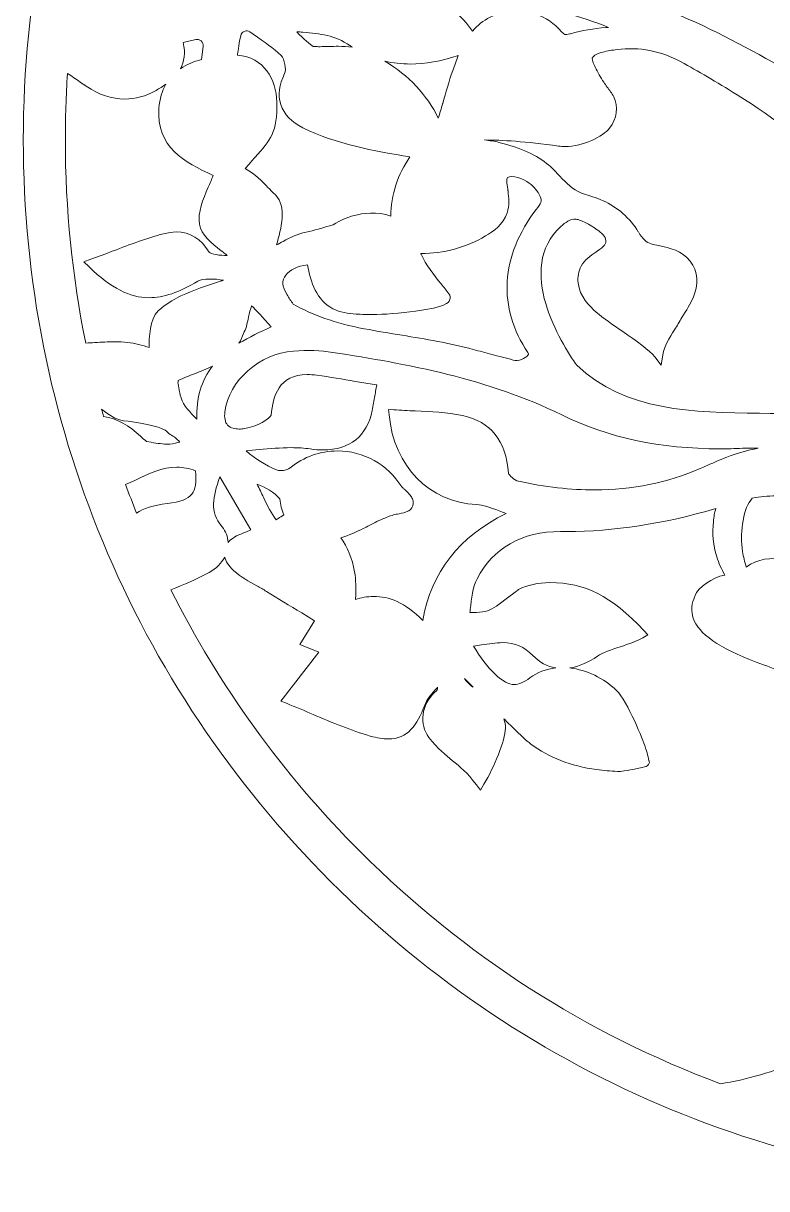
# Model space of a CAD drawing. Header units: millimetres. Extents: x -978 to 1415, y -113 to 605.
# Drawn here: x -198.1 to 44.8, y -80.8 to 300.2 of the extents above; entities that cross this region are included whole.
import ezdxf

# ---------------------------------------------------------------- set-up
doc = ezdxf.new("R2010")
doc.units = ezdxf.units.MM
doc.header["$MEASUREMENT"] = 0
doc.layers.add('Layer 1', color=7, linetype='Continuous')

msp = doc.modelspace()

# ---------------------------------------------------------------- linework, layer by layer
at = {"layer": 'Layer 1', "lineweight": 0}
for points, knots in [([(387.22, 504.58), (322.45, 569.34), (236.34, 605.01), (144.75, 605.01), (53.16, 605.01), (-32.95, 569.34), (-97.72, 504.58), (-162.48, 439.81), (-198.15, 353.7), (-198.15, 262.11), (-198.15, 170.52), (-162.48, 84.41), (-97.72, 19.64), (-32.95, -45.12), (53.16, -80.79), (144.75, -80.79), (236.34, -80.79), (322.45, -45.12), (387.22, 19.64), (451.98, 84.41), (487.65, 170.52), (487.65, 262.11), (487.65, 353.7), (451.98, 439.81), (387.22, 504.58)], [0, 0, 0, 0, 1, 1, 1, 2, 2, 2, 3, 3, 3, 4, 4, 4, 5, 5, 5, 6, 6, 6, 7, 7, 7, 8, 8, 8, 8]), ([(-5.06, 360.03), (-3.71, 356.79), (-1.8, 354.1), (0.63, 352.06), (1.37, 351.43), (2.13, 350.84), (2.87, 350.26), (4.59, 348.92), (6.22, 347.65), (7.56, 346.06), (9.55, 343.7), (11.03, 340.84), (11.96, 337.55), (12.15, 336.9), (12.69, 336.44), (13.34, 336.37), (14.53, 336.24), (15.25, 337.16), (17.09, 340.39), (18.19, 342.32), (19.49, 344.8), (20.54, 346.79), (21.04, 347.73), (21.48, 348.58), (21.85, 349.25), (22.06, 349.65), (22.28, 350.05), (22.5, 350.44), (24.14, 353.43), (25.85, 356.52), (25.84, 360.39), (25.83, 367.77), (20.39, 374.44), (12.88, 376.28), (11.88, 376.52), (11.16, 377.36), (11.08, 378.38), (10.96, 380.06), (10.88, 381.56), (10.83, 382.98), (10.8, 383.85), (10.9, 385.02), (11.54, 385.68), (11.94, 386.1), (12.57, 386.31), (13.4, 386.31), (14.1, 386.31), (14.91, 386.17), (15.8, 385.87), (24.9, 382.89), (29.87, 378.67), (32.43, 371.74), (36.26, 361.38), (40.26, 350.88), (44.12, 340.73), (48.91, 328.13), (53.87, 315.11), (58.55, 302.23), (60.61, 296.57), (62.15, 290.61), (63.77, 284.31), (64.31, 282.23), (64.86, 280.11), (65.44, 277.93), (63.81, 278.69), (62.39, 279.36), (61.01, 280.04), (55.47, 282.8), (49.89, 285.83), (44.5, 288.76), (32.52, 295.27), (20.13, 302.01), (7.1, 306.26), (3.62, 307.4), (0.43, 308.42), (-2.65, 309.37), (-2.97, 309.73), (-3.3, 310.11), (-3.62, 310.5), (-5.33, 312.57), (-6.9, 314.8), (-8.21, 316.7), (-8.71, 317.42), (-9.2, 318.14), (-9.69, 318.86), (-10.65, 320.28), (-11.65, 321.75), (-12.68, 323.18), (-13.35, 324.13), (-13.98, 324.98), (-14.62, 325.79), (-14.84, 326.08), (-14.82, 326.37), (-14.79, 326.52), (-14.76, 326.67), (-14.65, 326.95), (-14.33, 327.13), (-12.85, 327.95), (-11.62, 328.99), (-10.66, 330.24), (-9.43, 331.85), (-8.65, 333.77), (-8.41, 335.8), (-8.19, 337.71), (-8.39, 339.72), (-9.02, 341.78), (-9.59, 343.66), (-10.49, 345.48), (-11.69, 347.19), (-12.8, 348.77), (-14.21, 350.25), (-16, 351.72), (-18.39, 353.69), (-21.03, 355.29), (-23.58, 356.84), (-24.64, 357.49), (-25.74, 358.16), (-26.79, 358.84), (-28.69, 360.06), (-30.35, 361.29), (-31.84, 362.59), (-33.42, 363.95), (-34.97, 365.5), (-36.44, 367.18), (-36.52, 367.27), (-36.59, 367.35), (-36.67, 367.44), (-35.02, 369.63), (-33.61, 372.38), (-32.28, 375.96), (-32.28, 375.96), (-31.87, 377.05), (-31.87, 377.05), (-31.87, 377.05), (-32.83, 377.72), (-32.83, 377.72), (-39.76, 382.54), (-47.47, 384.99), (-55.75, 384.99), (-57.66, 384.99), (-59.62, 384.86), (-61.58, 384.6), (-64.49, 384.21), (-66.52, 383.2), (-67.77, 381.5), (-69.13, 379.65), (-69.5, 377.05), (-68.89, 373.55), (-68.66, 372.22), (-69.03, 370.86), (-69.89, 369.82), (-70.77, 368.75), (-72.06, 368.13), (-73.44, 368.1), (-74.58, 368.07), (-76.07, 368.05), (-77.56, 368.05), (-80.53, 368.05), (-82.95, 368.15), (-85.18, 368.38), (-87.32, 368.6), (-88.87, 369.44), (-89.35, 370.63), (-89.78, 371.72), (-89.3, 373.15), (-87.99, 374.66), (-84.91, 378.24), (-80.02, 381.33), (-74.93, 382.93), (-59.58, 387.74), (-46.33, 389.89), (-31.97, 389.89), (-29.66, 389.89), (-27.27, 389.94), (-24.95, 390), (-17.65, 390.16), (-10.11, 390.33), (-2.98, 388.92), (0.89, 388.15), (2.19, 386.65), (2.82, 382.24), (2.9, 381.66), (3.01, 381.06), (3.14, 380.41), (3.57, 378.23), (2.38, 376.01), (0.31, 375.13), (0.2, 375.09), (0.1, 375.04), (-0.01, 375), (-1.19, 374.47), (-8.63, 368.63), (-5.06, 360.03)], [0, 0, 0, 0, 1, 1, 1, 2, 2, 2, 3, 3, 3, 4, 4, 4, 5, 5, 5, 6, 6, 6, 7, 7, 7, 8, 8, 8, 9, 9, 9, 10, 10, 10, 11, 11, 11, 12, 12, 12, 13, 13, 13, 14, 14, 14, 15, 15, 15, 16, 16, 16, 17, 17, 17, 18, 18, 18, 19, 19, 19, 20, 20, 20, 21, 21, 21, 22, 22, 22, 23, 23, 23, 24, 24, 24, 25, 25, 25, 26, 26, 26, 27, 27, 27, 28, 28, 28, 29, 29, 29, 30, 30, 30, 31, 31, 31, 32, 32, 32, 33, 33, 33, 34, 34, 34, 35, 35, 35, 36, 36, 36, 37, 37, 37, 38, 38, 38, 39, 39, 39, 40, 40, 40, 41, 41, 41, 42, 42, 42, 43, 43, 43, 44, 44, 44, 45, 45, 45, 46, 46, 46, 47, 47, 47, 48, 48, 48, 49, 49, 49, 50, 50, 50, 51, 51, 51, 52, 52, 52, 53, 53, 53, 54, 54, 54, 55, 55, 55, 56, 56, 56, 57, 57, 57, 58, 58, 58, 59, 59, 59, 60, 60, 60, 61, 61, 61, 62, 62, 62, 63, 63, 63, 64, 64, 64, 64]), ([(-51.37, 297.7), (-56.4, 304.84), (-63.77, 309.58), (-71.96, 311.08), (-60.78, 310.67), (-48.67, 309.28), (-34.43, 306.77), (-25.34, 305.18), (-16.3, 302.59), (-6.95, 298.91), (-7.24, 298.89), (-7.53, 298.87), (-7.82, 298.85), (-11.73, 298.55), (-15.63, 297.87), (-19.4, 296.84), (-19.4, 296.84), (-19.58, 296.79), (-19.58, 296.79), (-20.33, 296.58), (-20.8, 296.46), (-21.16, 296.62), (-21.61, 296.83), (-22.04, 297.25), (-22.48, 297.71), (-23.51, 298.78), (-24.73, 300.01), (-26.23, 301.01), (-29.09, 302.93), (-32.4, 304.07), (-35.8, 304.29), (-36.19, 304.31), (-36.58, 304.32), (-36.97, 304.32), (-39.93, 304.32), (-42.91, 303.6), (-45.65, 302.2), (-47.8, 301.09), (-49.75, 299.56), (-51.37, 297.7)], [0, 0, 0, 0, 1, 1, 1, 2, 2, 2, 3, 3, 3, 4, 4, 4, 5, 5, 5, 6, 6, 6, 7, 7, 7, 8, 8, 8, 9, 9, 9, 10, 10, 10, 11, 11, 11, 12, 12, 12, 13, 13, 13, 13]), ([(-113.88, 289.66), (-112.78, 288.58), (-112.1, 285.07), (-112.76, 283.79), (-114.61, 280.18), (-115.03, 276.77), (-114.01, 273.66), (-112.96, 270.5), (-110.47, 267.87), (-106.79, 266.05), (-95.9, 260.67), (-83.66, 258.56), (-71.8, 256.55), (-75.77, 250.97), (-77.98, 244.11), (-78.05, 237.13), (-82.49, 238.91), (-87.32, 238.12), (-90.05, 237.38), (-92.41, 236.75), (-94.7, 235.74), (-96.87, 234.38), (-96.91, 234.37), (-96.94, 234.36), (-96.98, 234.35), (-96.98, 234.35), (-98, 234.04), (-98, 234.04), (-100.54, 233.28), (-103.16, 232.5), (-105.76, 231.97), (-108.48, 231.42), (-110.89, 230.16), (-113.21, 228.94), (-113.96, 228.54), (-114.7, 228.16), (-115.43, 227.8), (-113.79, 232.93), (-112.16, 240.61), (-115.67, 244), (-116.57, 244.86), (-117.35, 245.68), (-118.1, 246.47), (-120.28, 248.73), (-122.19, 250.73), (-125.64, 252.73), (-124.45, 254.13), (-123.38, 255.34), (-122.41, 256.43), (-117.37, 262.07), (-115.08, 264.65), (-115.31, 274.51), (-115.49, 281.82), (-119.54, 289.19), (-128.16, 289.85), (-128.09, 290.77), (-127.85, 292.6), (-127.12, 296.18), (-126.99, 296.83), (-126.56, 297.35), (-125.95, 297.59), (-125.33, 297.84), (-124.67, 297.77), (-124.12, 297.4), (-124.12, 297.4), (-123.01, 296.64), (-123.01, 296.64), (-119.31, 294.11), (-116.39, 292.11), (-113.88, 289.66)], [0, 0, 0, 0, 1, 1, 1, 2, 2, 2, 3, 3, 3, 4, 4, 4, 5, 5, 5, 6, 6, 6, 7, 7, 7, 8, 8, 8, 9, 9, 9, 10, 10, 10, 11, 11, 11, 12, 12, 12, 13, 13, 13, 14, 14, 14, 15, 15, 15, 16, 16, 16, 17, 17, 17, 18, 18, 18, 19, 19, 19, 20, 20, 20, 21, 21, 21, 22, 22, 22, 23, 23, 23, 23]), ([(-90.62, 292.41), (-92.17, 292.66), (-93.72, 292.71), (-95.13, 292.71), (-95.13, 292.71), (-95.13, 292.71), (-95.13, 292.71), (-96.16, 292.71), (-97.2, 292.68), (-98.2, 292.65), (-99.19, 292.62), (-100.21, 292.59), (-101.18, 292.59), (-101.88, 292.59), (-102.5, 292.61), (-103.08, 292.64), (-103.08, 292.64), (-103.41, 292.65), (-103.41, 292.65), (-104.35, 293.23), (-106.57, 295.09), (-108.8, 297.49), (-108.13, 297.43), (-107.48, 297.37), (-106.83, 297.32), (-101.04, 296.81), (-96.47, 296.41), (-91.43, 292.95), (-91.16, 292.77), (-90.89, 292.59), (-90.62, 292.41)], [0, 0, 0, 0, 1, 1, 1, 2, 2, 2, 3, 3, 3, 4, 4, 4, 5, 5, 5, 6, 6, 6, 7, 7, 7, 8, 8, 8, 9, 9, 9, 10, 10, 10, 10]), ([(-145.9, 293.97), (-145.9, 293.97), (-141.83, 294.92), (-141.83, 294.92), (-141.18, 295.08), (-140.52, 294.91), (-140.02, 294.46), (-139.52, 294), (-139.28, 293.36), (-139.37, 292.69), (-139.37, 292.69), (-139.94, 288.35), (-139.94, 288.35), (-142.58, 287.71), (-144.88, 286.72), (-146.81, 285.4), (-145.56, 287.69), (-145.08, 290.48), (-145.9, 293.97)], [0, 0, 0, 0, 1, 1, 1, 2, 2, 2, 3, 3, 3, 4, 4, 4, 5, 5, 5, 6, 6, 6, 6]), ([(-71.69, 286.92), (-66.81, 286.92), (-61.55, 287.84), (-56.01, 289.67), (-56.69, 288.03), (-57.29, 286.37), (-57.84, 284.77), (-59.07, 281.23), (-60.11, 277.58), (-61.12, 274.06), (-61.12, 274.06), (-61.16, 273.91), (-61.16, 273.91), (-61.58, 272.45), (-62.05, 270.81), (-62.54, 269.19), (-66.33, 276.94), (-72.2, 283.2), (-80.06, 287.88), (-77.37, 287.24), (-74.58, 286.92), (-71.69, 286.92)], [0, 0, 0, 0, 1, 1, 1, 2, 2, 2, 3, 3, 3, 4, 4, 4, 5, 5, 5, 6, 6, 6, 7, 7, 7, 7]), ([(-17.32, 188.43), (-22.45, 195.73), (-37.5, 219.96), (-22.5, 233.83), (-21.19, 235.05), (-19.23, 236.3), (-17.65, 236.2), (-17.12, 236.16), (-16.54, 235.95), (-15.99, 235.73), (-14.3, 235.05), (-12.68, 234.16), (-11.19, 233.1), (-11.19, 233.1), (-11.15, 233.07), (-11.15, 233.07), (-9.8, 232.12), (-8.26, 231.03), (-7.87, 229.65), (-7.43, 228.12), (-8.44, 227.24), (-10.67, 225.71), (-10.82, 225.61), (-10.97, 225.5), (-11.12, 225.4), (-12.73, 224.28), (-14.73, 222.89), (-15.88, 220.8), (-16.75, 219.22), (-17.1, 217.28), (-16.87, 215.33), (-16.34, 210.91), (-13.23, 207.78), (-10.93, 205.8), (-8.66, 203.85), (-5.41, 201.6), (-2.27, 199.42), (2.07, 196.4), (6.56, 193.29), (8.16, 191.21), (8.16, 191.21), (10.25, 188.48), (10.25, 188.48), (10.25, 188.48), (10.83, 191.86), (10.83, 191.86), (11.31, 194.72), (12.94, 197.31), (14.67, 200.05), (15.48, 201.34), (16.31, 202.67), (17.03, 204.04), (18.62, 206.4), (19.78, 208.44), (20.68, 210.44), (22.61, 214.74), (22.28, 219.22), (19.78, 222.44), (17.01, 226.02), (13.14, 226.79), (9.4, 227.54), (7.88, 227.84), (6.16, 228.25), (4.94, 229.28), (4.12, 229.98), (3.5, 230.96), (2.84, 232), (2.66, 232.29), (2.48, 232.57), (2.29, 232.85), (-0.6, 237.22), (-4.83, 240.69), (-9.62, 242.62), (-10.75, 243.07), (-11.91, 243.44), (-13.02, 243.79), (-13.98, 244.1), (-14.88, 244.39), (-15.78, 244.73), (-18.67, 245.83), (-20.69, 247.99), (-22.83, 250.28), (-23.94, 251.47), (-25.09, 252.71), (-26.41, 253.84), (-30.23, 257.11), (-35.43, 259.48), (-42.77, 261.3), (-44.19, 261.66), (-45.71, 261.91), (-47.4, 262.08), (-47.4, 262.08), (-47.35, 262.08), (-47.35, 262.08), (-41.84, 262.08), (-34.08, 261.59), (-23.24, 260.09), (-22.56, 259.99), (-21.86, 259.95), (-21.16, 259.95), (-15.13, 259.95), (-8.75, 263.25), (-6.61, 265.93), (-4.17, 268.98), (-3.63, 273.01), (-5.23, 276.18), (-5.83, 277.36), (-6.61, 278.39), (-7.36, 279.39), (-7.77, 279.94), (-8.15, 280.45), (-8.51, 280.98), (-9.56, 282.57), (-10.49, 284.23), (-11.28, 285.91), (-11.28, 285.91), (-11.44, 286.26), (-11.44, 286.26), (-12.22, 287.91), (-12.49, 288.74), (-11.99, 289.32), (-11.29, 290.13), (-9.96, 290.51), (-8.76, 290.81), (-7.3, 291.18), (-5.75, 291.47), (-4.15, 291.67), (3.07, 292.58), (10.3, 291.19), (16.76, 287.65), (22.32, 284.6), (28.15, 281.17), (35.09, 276.86), (60.59, 261.03), (76.9, 243.68), (86.43, 222.26), (96.98, 198.55), (101.78, 178.79), (101.86, 158.62), (101.41, 158.88), (100.98, 159.14), (100.55, 159.39), (98.43, 160.62), (96.6, 161.69), (95.01, 162.96), (95.01, 162.96), (94.85, 163.07), (94.85, 163.07), (79.65, 172.31), (60.72, 172.53), (42.41, 172.75), (20.86, 173.01), (-1.42, 173.28), (-17.32, 188.43)], [0, 0, 0, 0, 1, 1, 1, 2, 2, 2, 3, 3, 3, 4, 4, 4, 5, 5, 5, 6, 6, 6, 7, 7, 7, 8, 8, 8, 9, 9, 9, 10, 10, 10, 11, 11, 11, 12, 12, 12, 13, 13, 13, 14, 14, 14, 15, 15, 15, 16, 16, 16, 17, 17, 17, 18, 18, 18, 19, 19, 19, 20, 20, 20, 21, 21, 21, 22, 22, 22, 23, 23, 23, 24, 24, 24, 25, 25, 25, 26, 26, 26, 27, 27, 27, 28, 28, 28, 29, 29, 29, 30, 30, 30, 31, 31, 31, 32, 32, 32, 33, 33, 33, 34, 34, 34, 35, 35, 35, 36, 36, 36, 37, 37, 37, 38, 38, 38, 39, 39, 39, 40, 40, 40, 41, 41, 41, 42, 42, 42, 43, 43, 43, 44, 44, 44, 45, 45, 45, 46, 46, 46, 47, 47, 47, 48, 48, 48, 49, 49, 49, 50, 50, 50, 51, 51, 51, 51]), ([(-177.75, 195.69), (-182.16, 217.32), (-184.42, 239.54), (-184.42, 262.11), (-184.42, 269.38), (-184.18, 276.61), (-183.72, 283.8), (-182.31, 282.93), (-180.93, 281.97), (-179.58, 281.04), (-178.92, 280.58), (-178.26, 280.13), (-177.6, 279.68), (-173.43, 276.86), (-169.18, 275.44), (-164.99, 275.44), (-161.55, 275.44), (-158.1, 276.4), (-154.76, 278.3), (-153.66, 278.93), (-152.56, 279.6), (-151.53, 280.35), (-152.84, 278.1), (-153.62, 275.47), (-153.85, 272.5), (-154.79, 259.75), (-145.52, 254.88), (-136.14, 250.46), (-136.62, 249.18), (-137.17, 247.88), (-137.71, 246.62), (-139.44, 242.59), (-141.22, 238.43), (-140.6, 234.51), (-140.06, 231.09), (-136.71, 228.44), (-133.47, 225.88), (-132.82, 225.37), (-132.17, 224.85), (-131.54, 224.33), (-133.77, 224.28), (-136.92, 224.71), (-137.46, 225.44), (-140.08, 229.8), (-143.68, 232.01), (-148.16, 232.01), (-149.49, 232.01), (-150.91, 231.81), (-152.39, 231.41), (-157.91, 229.94), (-163.2, 227.93), (-168.8, 225.81), (-171.17, 224.91), (-173.62, 223.98), (-176.11, 223.08), (-176.11, 223.08), (-178.38, 222.27), (-178.38, 222.27), (-178.38, 222.27), (-176.65, 220.59), (-176.65, 220.59), (-169.45, 213.63), (-163.41, 210.52), (-157.06, 210.52), (-152.32, 210.52), (-147.39, 212.19), (-141.08, 215.94), (-139.5, 216.89), (-135.7, 216.71), (-132.72, 216.25), (-133.06, 216.14), (-133.39, 216.03), (-133.72, 215.92), (-138.02, 214.5), (-142.46, 213.03), (-146.67, 211.1), (-148.31, 210.35), (-150.91, 208.88), (-152.86, 207.2), (-156.44, 204.86), (-156.97, 199.83), (-157.02, 195.21), (-157.02, 194.89), (-157.02, 194.57), (-157.01, 194.23), (-158.08, 194.58), (-159.25, 194.92), (-160.55, 195.26), (-162.79, 195.84), (-165.26, 196.11), (-168.32, 196.11), (-170.44, 196.11), (-172.55, 195.99), (-174.8, 195.85), (-175.77, 195.8), (-176.76, 195.74), (-177.75, 195.69)], [0, 0, 0, 0, 1, 1, 1, 2, 2, 2, 3, 3, 3, 4, 4, 4, 5, 5, 5, 6, 6, 6, 7, 7, 7, 8, 8, 8, 9, 9, 9, 10, 10, 10, 11, 11, 11, 12, 12, 12, 13, 13, 13, 14, 14, 14, 15, 15, 15, 16, 16, 16, 17, 17, 17, 18, 18, 18, 19, 19, 19, 20, 20, 20, 21, 21, 21, 22, 22, 22, 23, 23, 23, 24, 24, 24, 25, 25, 25, 26, 26, 26, 27, 27, 27, 28, 28, 28, 29, 29, 29, 30, 30, 30, 31, 31, 31, 32, 32, 32, 32]), ([(-39.76, 245.42), (-39.76, 245.42), (-39.78, 245.62), (-39.78, 245.62), (-39.82, 245.92), (-39.87, 246.26), (-39.93, 246.62), (-40.32, 249.03), (-40.16, 249.69), (-39.97, 249.82), (-38.49, 250.8), (-34.81, 249.42), (-32.82, 247.99), (-31.28, 246.89), (-30.05, 245.38), (-29.26, 243.62), (-28.55, 242.03), (-28.97, 241.37), (-30.57, 239.31), (-36.27, 231.95), (-39.54, 223.83), (-40.02, 215.81), (-40.51, 207.74), (-38.17, 199.72), (-33.25, 192.61), (-33.05, 192.31), (-32.99, 192.07), (-33.27, 191.68), (-34.03, 190.61), (-36.45, 189.67), (-38.1, 190.13), (-40.44, 190.78), (-42.81, 191.4), (-45.1, 192), (-47.09, 192.52), (-49.14, 193.06), (-51.15, 193.61), (-58.85, 195.72), (-66.75, 197), (-74.39, 198.24), (-78.44, 198.89), (-82.63, 199.57), (-86.73, 200.36), (-96.2, 202.19), (-103.79, 204.83), (-109.93, 208.43), (-110.71, 209.48), (-111.38, 210.47), (-111.97, 211.45), (-113.66, 214.23), (-113.78, 216.16), (-112.37, 217.91), (-110.93, 219.7), (-108.68, 220.78), (-105.31, 221.29), (-104.25, 215.58), (-102.32, 209.68), (-97.06, 206.93), (-94.67, 205.68), (-91.95, 205.35), (-89.37, 205.18), (-87.59, 205.06), (-85.78, 205), (-83.99, 205), (-80.63, 205), (-74.75, 205.47), (-70, 206.12), (-59.95, 207.49), (-59.25, 208.92), (-58.87, 209.68), (-58.52, 210.38), (-58.61, 211.18), (-59.09, 211.82), (-59.92, 212.9), (-60.77, 213.97), (-61.6, 215), (-64.16, 218.17), (-66.57, 221.17), (-68.18, 224.78), (-68.21, 224.83), (-68.23, 224.88), (-68.25, 224.94), (-60.78, 224.95), (-53.46, 226.94), (-47.08, 230.71), (-44.65, 232.15), (-41.28, 234.5), (-40.04, 238.28), (-39.24, 240.7), (-39.52, 243.21), (-39.76, 245.42)], [0, 0, 0, 0, 1, 1, 1, 2, 2, 2, 3, 3, 3, 4, 4, 4, 5, 5, 5, 6, 6, 6, 7, 7, 7, 8, 8, 8, 9, 9, 9, 10, 10, 10, 11, 11, 11, 12, 12, 12, 13, 13, 13, 14, 14, 14, 15, 15, 15, 16, 16, 16, 17, 17, 17, 18, 18, 18, 19, 19, 19, 20, 20, 20, 21, 21, 21, 22, 22, 22, 23, 23, 23, 24, 24, 24, 25, 25, 25, 26, 26, 26, 27, 27, 27, 28, 28, 28, 29, 29, 29, 30, 30, 30, 30]), ([(-117.13, 200.98), (-120.75, 199.35), (-124.38, 197.64), (-127.69, 195.6), (-127.04, 196.66), (-126.54, 197.75), (-126.22, 198.84), (-125.44, 200.04), (-125.02, 201.99), (-124.53, 204.21), (-124.29, 205.29), (-123.95, 206.87), (-123.59, 207.9), (-121.98, 206.35), (-119.89, 204.06), (-117.13, 200.98)], [0, 0, 0, 0, 1, 1, 1, 2, 2, 2, 3, 3, 3, 4, 4, 4, 5, 5, 5, 5]), ([(-78.64, 172.23), (-77, 155.37), (-65.5, 143.57), (-50.03, 142.87), (-47.88, 142.77), (-45.69, 141.95), (-42.66, 140.83), (-41.93, 140.56), (-41.17, 140.27), (-40.35, 139.98), (-55.81, 132.37), (-64.78, 120.86), (-67.65, 104.94), (-73.31, 111.02), (-78.92, 112.84), (-83.61, 112.84), (-85.84, 112.84), (-87.86, 112.43), (-89.58, 111.87), (-89.56, 112.24), (-89.54, 112.6), (-89.53, 112.95), (-89.46, 115.36), (-89.43, 118.16), (-89.91, 120.92), (-90.67, 125.24), (-92.22, 129.04), (-94.43, 132.06), (-91.65, 132.83), (-89.11, 134.02), (-87.09, 135.03), (-86.43, 135.36), (-85.78, 135.71), (-85.12, 136.05), (-83.4, 136.94), (-81.78, 137.78), (-80.07, 138.48), (-78.7, 139.04), (-77.49, 139.44), (-76.37, 139.7), (-76.04, 139.77), (-75.71, 139.83), (-75.36, 139.89), (-74.34, 140.08), (-73.29, 140.27), (-72.21, 140.84), (-71.33, 141.3), (-70.81, 142.22), (-70.81, 143.26), (-70.7, 143.79), (-70.76, 144.3), (-70.97, 144.75), (-71.19, 145.22), (-71.48, 145.61), (-71.72, 145.91), (-71.82, 146.05), (-71.94, 146.19), (-72.07, 146.32), (-72.07, 146.32), (-72.28, 146.56), (-72.28, 146.56), (-72.75, 147.11), (-73.26, 147.6), (-73.66, 147.97), (-73.88, 148.18), (-74.11, 148.36), (-74.32, 148.53), (-74.38, 148.58), (-74.45, 148.63), (-74.51, 148.68), (-79.11, 156.04), (-86.94, 160.42), (-95.49, 160.42), (-101.14, 160.42), (-106.48, 158.5), (-110.95, 154.88), (-111.58, 154.37), (-112.89, 154), (-114.08, 154), (-114.61, 154), (-115.07, 154.07), (-115.39, 154.2), (-119.1, 155.76), (-122.32, 157.78), (-125.35, 160.48), (-123.92, 160.59), (-122.49, 160.72), (-121.09, 160.85), (-117.62, 161.17), (-114.04, 161.49), (-110.6, 161.49), (-108.34, 161.49), (-106.32, 161.36), (-104.44, 161.07), (-102.98, 160.85), (-101.55, 160.73), (-100.21, 160.73), (-91.52, 160.73), (-85.81, 165.33), (-84.14, 173.69), (-83.82, 175.28), (-83.55, 176.87), (-83.29, 178.42), (-83.17, 179.12), (-83.05, 179.82), (-82.93, 180.51), (-82.93, 180.51), (-82.66, 182.01), (-82.66, 182.01), (-82.66, 182.01), (-84.16, 182.25), (-84.16, 182.25), (-85.99, 182.55), (-87.83, 182.86), (-89.67, 183.17), (-93.75, 183.87), (-97.98, 184.59), (-102.19, 185.15), (-103.34, 185.3), (-104.43, 185.38), (-105.41, 185.38), (-114.67, 185.38), (-116.56, 178.32), (-117.18, 172.16), (-117.33, 171.07), (-121.94, 168.34), (-125.79, 167.74), (-126.44, 167.63), (-127.06, 167.58), (-127.65, 167.58), (-128.85, 167.58), (-130.47, 167.81), (-131.42, 168.87), (-132.23, 169.78), (-132.52, 171.25), (-132.28, 173.24), (-131.1, 183.26), (-120.85, 192.34), (-109.9, 193.08), (-105.24, 193.4), (-100.9, 193.25), (-97.05, 192.65), (-72.42, 188.81), (-46.36, 184.06), (-22.17, 172.18), (-7, 164.73), (9.89, 161.11), (29.46, 161.11), (31.86, 161.11), (34.34, 161.17), (36.83, 161.28), (38.44, 161.35), (40.2, 161.35), (41.94, 161.3), (34.84, 159.91), (30.15, 157.82), (25.29, 155.65), (24.54, 155.32), (23.77, 154.98), (22.99, 154.64), (12.41, 150.01), (0.82, 147.66), (-11.43, 147.66), (-19.27, 147.66), (-27.66, 148.62), (-36.36, 150.51), (-37.67, 150.79), (-39.5, 152.51), (-39.57, 153.15), (-40.51, 163.94), (-45.3, 169.92), (-54.66, 171.96), (-59.7, 173.06), (-64.98, 173.28), (-70.09, 173.5), (-72.37, 173.59), (-74.72, 173.69), (-77.04, 173.87), (-77.04, 173.87), (-78.81, 174), (-78.81, 174), (-78.81, 174), (-78.64, 172.23), (-78.64, 172.23)], [0, 0, 0, 0, 1, 1, 1, 2, 2, 2, 3, 3, 3, 4, 4, 4, 5, 5, 5, 6, 6, 6, 7, 7, 7, 8, 8, 8, 9, 9, 9, 10, 10, 10, 11, 11, 11, 12, 12, 12, 13, 13, 13, 14, 14, 14, 15, 15, 15, 16, 16, 16, 17, 17, 17, 18, 18, 18, 19, 19, 19, 20, 20, 20, 21, 21, 21, 22, 22, 22, 23, 23, 23, 24, 24, 24, 25, 25, 25, 26, 26, 26, 27, 27, 27, 28, 28, 28, 29, 29, 29, 30, 30, 30, 31, 31, 31, 32, 32, 32, 33, 33, 33, 34, 34, 34, 35, 35, 35, 36, 36, 36, 37, 37, 37, 38, 38, 38, 39, 39, 39, 40, 40, 40, 41, 41, 41, 42, 42, 42, 43, 43, 43, 44, 44, 44, 45, 45, 45, 46, 46, 46, 47, 47, 47, 48, 48, 48, 49, 49, 49, 50, 50, 50, 51, 51, 51, 52, 52, 52, 53, 53, 53, 54, 54, 54, 55, 55, 55, 56, 56, 56, 57, 57, 57, 58, 58, 58, 59, 59, 59, 60, 60, 60, 61, 61, 61, 61]), ([(-141.42, 170.8), (-141.42, 170.8), (-141.48, 170.86), (-141.48, 170.86), (-141.48, 170.86), (-141.64, 171.03), (-141.64, 171.03), (-143.68, 173.08), (-145.78, 175.21), (-146.61, 177.78), (-146.96, 178.86), (-147.15, 179.99), (-147.36, 181.19), (-147.44, 181.68), (-147.52, 182.17), (-147.62, 182.67), (-147.57, 182.93), (-147.54, 183.18), (-147.51, 183.43), (-145.8, 184.26), (-143.97, 184.97), (-142.2, 185.66), (-140.25, 186.42), (-138.26, 187.19), (-136.35, 188.14), (-140.01, 183.43), (-141.68, 177.71), (-141.42, 170.8)], [0, 0, 0, 0, 1, 1, 1, 2, 2, 2, 3, 3, 3, 4, 4, 4, 5, 5, 5, 6, 6, 6, 7, 7, 7, 8, 8, 8, 9, 9, 9, 9]), ([(-172.59, 174.09), (-170.43, 172.21), (-167.91, 170.7), (-165.36, 170.31), (-165.36, 170.31), (-163.94, 170.1), (-163.94, 170.1), (-157.78, 169.17), (-154.9, 168.74), (-151.78, 167.26), (-150.69, 166.17), (-149.58, 165.34), (-148.48, 164.79), (-147.97, 164.27), (-147.47, 163.79), (-146.98, 163.33), (-147.48, 163.2), (-147.97, 163.07), (-148.46, 162.95), (-149.65, 162.64), (-150.84, 162.54), (-152, 162.65), (-153.82, 162.83), (-155.81, 163.13), (-157.89, 163.52), (-158.52, 164.01), (-159.17, 164.58), (-159.82, 165.21), (-163.54, 168.82), (-167.52, 170.96), (-171.91, 171.7), (-172.14, 172.5), (-172.37, 173.29), (-172.59, 174.09)], [0, 0, 0, 0, 1, 1, 1, 2, 2, 2, 3, 3, 3, 4, 4, 4, 5, 5, 5, 6, 6, 6, 7, 7, 7, 8, 8, 8, 9, 9, 9, 10, 10, 10, 11, 11, 11, 11]), ([(-161.14, 140.05), (-162.38, 143.15), (-163.57, 146.27), (-164.71, 149.41), (-163.7, 149.86), (-162.71, 150.34), (-161.73, 150.8), (-157.09, 153.01), (-152.71, 155.1), (-147.95, 155.1), (-145.9, 155.1), (-143.92, 154.71), (-141.92, 153.92), (-141.52, 150.17), (-141.88, 147.79), (-143.06, 146.28), (-144.34, 144.65), (-146.84, 143.69), (-151.15, 143.19), (-155.69, 142.66), (-158.95, 141.64), (-161.14, 140.05)], [0, 0, 0, 0, 1, 1, 1, 2, 2, 2, 3, 3, 3, 4, 4, 4, 5, 5, 5, 6, 6, 6, 7, 7, 7, 7]), ([(-123.78, 134.64), (-123.95, 134.57), (-124.11, 134.5), (-124.27, 134.43), (-125.34, 133.95), (-126.19, 133.57), (-127.03, 133.25), (-129.12, 132.45), (-130.43, 131.47), (-131.24, 130.5), (-131.33, 132.34), (-132.01, 134.11), (-133.22, 135.62), (-137.41, 140.83), (-136.17, 145.09), (-133.98, 152), (-133.98, 152), (-123.78, 134.64), (-123.78, 134.64)], [0, 0, 0, 0, 1, 1, 1, 2, 2, 2, 3, 3, 3, 4, 4, 4, 5, 5, 5, 6, 6, 6, 6]), ([(-113.02, 139.5), (-113.69, 139.12), (-114.3, 138.69), (-114.84, 138.32), (-115.06, 138.17), (-115.29, 138.01), (-115.51, 137.85), (-117.15, 139.88), (-118.38, 142.5), (-119.67, 145.25), (-120.34, 146.68), (-121.03, 148.14), (-121.79, 149.53), (-118.87, 148.42), (-116.24, 147.07), (-114.34, 144.74), (-114.12, 142.83), (-113.67, 141.08), (-113.02, 139.5)], [0, 0, 0, 0, 1, 1, 1, 2, 2, 2, 3, 3, 3, 4, 4, 4, 5, 5, 5, 6, 6, 6, 6]), ([(-88.01, 29.35), (-113.47, 54.81), (-134.24, 83.7), (-149.9, 114.99), (-145.75, 116.72), (-141.47, 118.51), (-137.4, 120.7), (-135.14, 121.93), (-133.38, 123.69), (-132.32, 125.73), (-131.99, 124.45), (-131.14, 122.93), (-129.34, 121.26), (-127.12, 119.22), (-124.45, 117.73), (-121.86, 116.3), (-120.81, 115.72), (-119.71, 115.11), (-118.69, 114.49), (-114.91, 112.18), (-111.13, 109.88), (-107.18, 107.48), (-107.18, 107.48), (-102.98, 104.92), (-102.98, 104.92), (-102.98, 104.92), (-107.77, 97.09), (-107.77, 97.09), (-107.77, 97.09), (-101.62, 94.64), (-101.62, 94.64), (-101.62, 94.64), (-114.04, 78.63), (-114.04, 78.63), (-114.04, 78.63), (-112.19, 77.9), (-112.19, 77.9), (-109.16, 76.69), (-106.24, 75.45), (-103.41, 74.25), (-97.06, 71.55), (-91.07, 69.01), (-84.8, 67.21), (-82.56, 66.56), (-80.63, 66.24), (-78.93, 66.24), (-72.49, 66.24), (-69.5, 70.68), (-66.99, 77.34), (-66.23, 79.34), (-64.63, 81.11), (-62.93, 82.99), (-62.93, 82.99), (-62.79, 83.14), (-62.79, 83.14), (-62.78, 82.95), (-62.77, 82.76), (-62.77, 82.58), (-62.77, 82.57), (-62.77, 82.56), (-62.77, 82.55), (-63.02, 82.19), (-63.32, 81.83), (-63.64, 81.53), (-68.04, 77.57), (-68.92, 70.94), (-65.6, 66.75), (-62.59, 62.95), (-60.2, 61.01), (-57.89, 59.14), (-55.46, 57.17), (-53.17, 55.3), (-50.11, 51.27), (-50.11, 51.27), (-48.76, 49.48), (-48.76, 49.48), (-48.76, 49.48), (-47.62, 51.42), (-47.62, 51.42), (-44.27, 57.15), (-40.72, 65.59), (-40.59, 69.81), (-40.56, 70.75), (-40.75, 71.77), (-41.09, 72.79), (-40.22, 71.96), (-38.8, 70.59), (-37.53, 69.35), (-36.26, 68.12), (-35.16, 67.06), (-34.77, 66.7), (-33.9, 65.88), (-33.1, 65.2), (-32.31, 64.6), (-26.47, 60.21), (-19.25, 57.4), (-10.85, 56.24), (-8.56, 55.93), (-6.26, 55.79), (-4.03, 55.66), (-4.03, 55.66), (-3.89, 55.65), (-3.89, 55.65), (-3.51, 55.63), (-2.37, 55.56), (1.61, 56.38), (5.71, 57.23), (5.93, 57.31), (6.25, 58.13), (6.25, 58.13), (6.43, 58.58), (6.43, 58.58), (6.43, 58.58), (6.31, 59.03), (6.31, 59.03), (6.3, 59.08), (6.29, 59.13), (6.28, 59.18), (6.08, 60.52), (5.21, 63.18), (5.04, 63.67), (4.54, 65.46), (-0.77, 78.64), (-4.28, 82.08), (-8.49, 86.19), (-14.08, 88.85), (-19.61, 89.45), (-16.66, 89.91), (-13.54, 91.23), (-10.48, 93.35), (-8.89, 94.44), (-5.94, 95.43), (-3.09, 96.39), (-0.25, 97.34), (2.44, 98.24), (4.32, 99.36), (4.32, 99.36), (5.93, 100.32), (5.93, 100.32), (5.93, 100.32), (4.64, 101.68), (4.64, 101.68), (-6.19, 113.12), (-14.53, 117.37), (-26.1, 117.38), (-26.1, 117.38), (-26.1, 117.38), (-26.1, 117.38), (-29.99, 117.38), (-33.45, 116.6), (-36.37, 115.07), (-36.63, 114.94), (-36.94, 114.7), (-38.31, 113.63), (-40.19, 112.17), (-43.33, 109.71), (-45.05, 108.77), (-46.79, 107.82), (-49.14, 107.45), (-52.22, 107.63), (-52.19, 107.93), (-52.15, 108.23), (-52.12, 108.53), (-51.71, 112.22), (-51.32, 115.71), (-49.87, 118.6), (-44.84, 128.58), (-35.16, 134.08), (-22.62, 134.08), (-22.47, 134.08), (-22.33, 134.08), (-22.18, 134.08), (-21.66, 134.07), (-21.13, 134.07), (-20.61, 134.07), (-5.18, 134.07), (10.78, 136.53), (28.11, 141.57), (27.75, 140.24), (27.48, 138.81), (27.33, 137.32), (26.92, 133.49), (27.31, 129.52), (28.44, 125.84), (29.09, 123.74), (29.98, 121.73), (31.1, 119.83), (31.05, 119.83), (30.99, 119.82), (30.93, 119.81), (27.14, 119.13), (22.23, 115.71), (21.37, 113.14), (21.31, 112.97), (21.24, 112.79), (21.16, 112.58), (20.55, 110.96), (19.53, 108.23), (21.11, 104.83), (23.47, 99.74), (30.86, 95.06), (43.7, 90.5), (49.52, 88.43), (53.83, 86.31), (59.07, 82.92), (59.07, 82.92), (62.18, 80.9), (62.18, 80.9), (62.18, 80.9), (61.34, 84.52), (61.34, 84.52), (61.19, 85.17), (61.03, 85.82), (60.87, 86.46), (60.22, 89.09), (59.61, 91.58), (59.55, 94.32), (59.47, 97.69), (59.8, 101.08), (60.21, 104.83), (60.57, 108.12), (60.98, 111.84), (59.92, 115.36), (58.56, 119.86), (54.75, 123.56), (50.21, 124.78), (46.57, 125.75), (41.52, 125.17), (38.09, 122.47), (37.55, 124.13), (37.14, 125.83), (36.89, 127.55), (36.45, 130.54), (36.43, 133.53), (36.84, 136.43), (37.32, 139.91), (38.18, 142.43), (39.53, 144.34), (39.69, 144.56), (39.86, 144.77), (40.04, 144.99), (42.55, 145.46), (45.16, 145.7), (47.79, 145.7), (58.92, 145.7), (70.54, 141.52), (79.66, 134.23), (89.55, 126.33), (95.77, 115.36), (97.17, 103.33), (101.53, 65.89), (98.59, 29.38), (88.43, -5.19), (84.12, -19.86), (72.67, -31.77), (56.18, -38.74), (47.05, -42.6), (38.17, -45.18), (29.66, -46.47), (-14.02, -30.21), (-54.07, -4.59), (-88.01, 29.35)], [0, 0, 0, 0, 1, 1, 1, 2, 2, 2, 3, 3, 3, 4, 4, 4, 5, 5, 5, 6, 6, 6, 7, 7, 7, 8, 8, 8, 9, 9, 9, 10, 10, 10, 11, 11, 11, 12, 12, 12, 13, 13, 13, 14, 14, 14, 15, 15, 15, 16, 16, 16, 17, 17, 17, 18, 18, 18, 19, 19, 19, 20, 20, 20, 21, 21, 21, 22, 22, 22, 23, 23, 23, 24, 24, 24, 25, 25, 25, 26, 26, 26, 27, 27, 27, 28, 28, 28, 29, 29, 29, 30, 30, 30, 31, 31, 31, 32, 32, 32, 33, 33, 33, 34, 34, 34, 35, 35, 35, 36, 36, 36, 37, 37, 37, 38, 38, 38, 39, 39, 39, 40, 40, 40, 41, 41, 41, 42, 42, 42, 43, 43, 43, 44, 44, 44, 45, 45, 45, 46, 46, 46, 47, 47, 47, 48, 48, 48, 49, 49, 49, 50, 50, 50, 51, 51, 51, 52, 52, 52, 53, 53, 53, 54, 54, 54, 55, 55, 55, 56, 56, 56, 57, 57, 57, 58, 58, 58, 59, 59, 59, 60, 60, 60, 61, 61, 61, 62, 62, 62, 63, 63, 63, 64, 64, 64, 65, 65, 65, 66, 66, 66, 67, 67, 67, 68, 68, 68, 69, 69, 69, 70, 70, 70, 71, 71, 71, 72, 72, 72, 73, 73, 73, 74, 74, 74, 75, 75, 75, 76, 76, 76, 77, 77, 77, 78, 78, 78, 79, 79, 79, 80, 80, 80, 81, 81, 81, 82, 82, 82, 83, 83, 83, 84, 84, 84, 85, 85, 85, 86, 86, 86, 87, 87, 87, 87]), ([(-51.02, 96.6), (-50.14, 96.72), (-49.28, 96.86), (-48.44, 96.99), (-46.01, 97.37), (-43.71, 97.74), (-41.51, 97.74), (-37.48, 97.74), (-34.44, 96.45), (-31.64, 93.56), (-29.46, 91.31), (-26.95, 89.94), (-24.15, 89.46), (-27.32, 89.12), (-30.21, 88.01), (-32.6, 86.2), (-34.53, 84.75), (-36.22, 84.04), (-37.77, 84.04), (-39.63, 84.04), (-41.43, 85.03), (-43.99, 87.46), (-46.59, 89.93), (-48.9, 92.93), (-51.02, 96.6)], [0, 0, 0, 0, 1, 1, 1, 2, 2, 2, 3, 3, 3, 4, 4, 4, 5, 5, 5, 6, 6, 6, 7, 7, 7, 8, 8, 8, 8]), ([(-51.39, 83.42), (-51.32, 83.33), (-51.24, 83.25), (-51.17, 83.17), (-52.51, 84.18), (-53.42, 85.17), (-54.02, 86.06), (-53.79, 85.83), (-53.56, 85.61), (-53.34, 85.39), (-52.58, 84.64), (-51.87, 83.94), (-51.39, 83.42)], [0, 0, 0, 0, 1, 1, 1, 2, 2, 2, 3, 3, 3, 4, 4, 4, 4])]:
    msp.add_open_spline(points, degree=3, knots=knots, dxfattribs=at)

doc.saveas('drawing.dxf')
